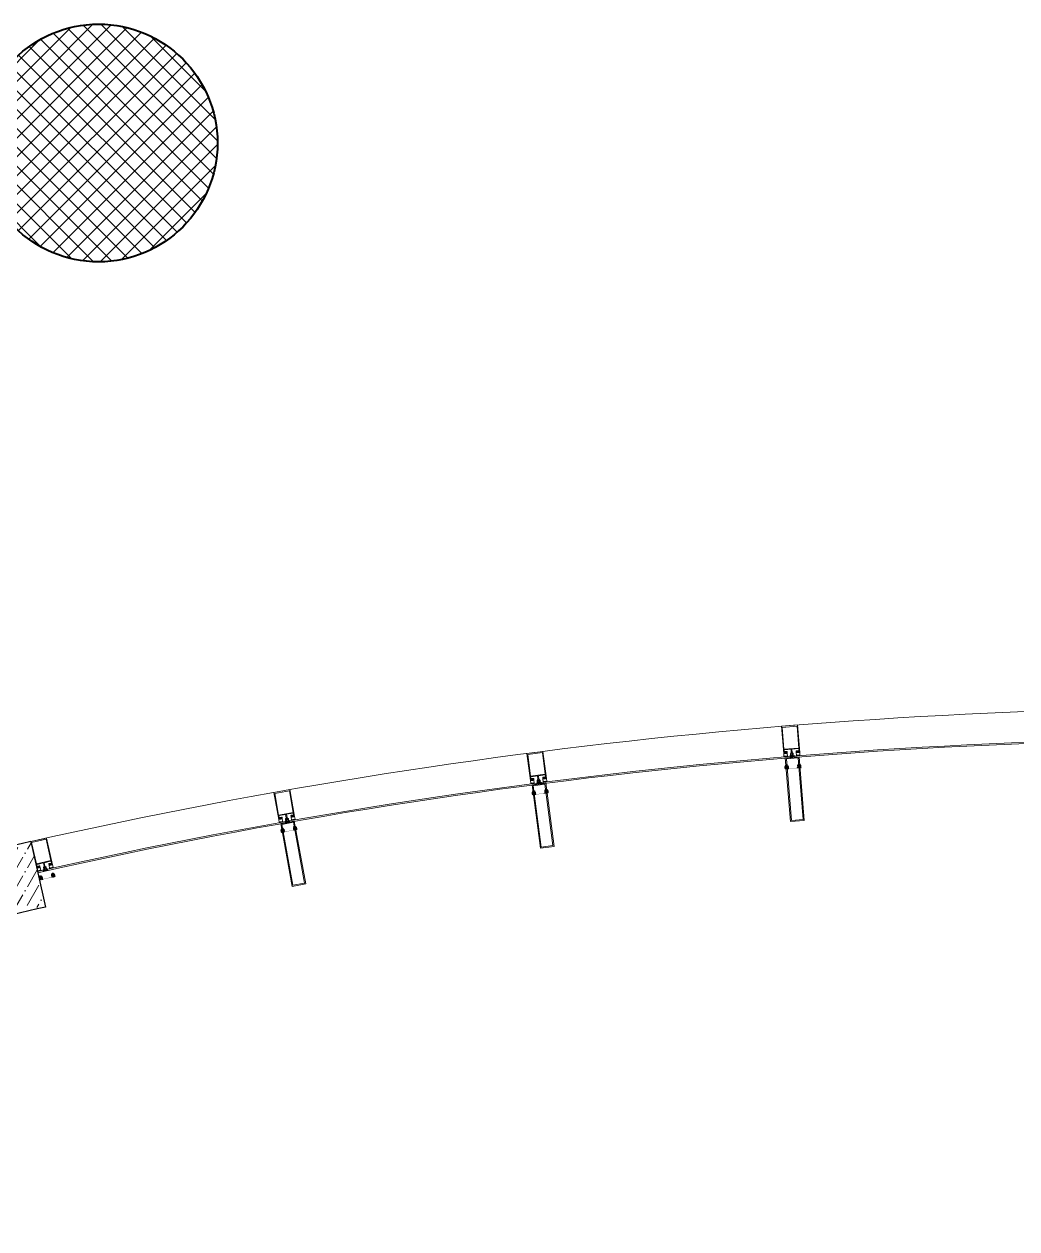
# Model space of a CAD drawing. Header units: millimetres. Extents: x 8275 to 147087, y -297470 to -191881.
# Drawn here: x 73375 to 78029, y -216654 to -211003 of the extents above; entities that cross this region are included whole.
import ezdxf

# ---------------------------------------------------------------- set-up
doc = ezdxf.new("R2010")
doc.units = ezdxf.units.MM
doc.header["$LTSCALE"] = 250
doc.header["$MEASUREMENT"] = 0
for name, color, linetype, lineweight in [('col', 6, 'Continuous', 40), ('hatch', 9, 'Continuous', 0), ('text', 7, 'Continuous', 9), ('wall', 1, 'Continuous', 30), ('win', 4, 'Continuous', 20)]:
    doc.layers.add(name, color=color, linetype=linetype, lineweight=lineweight)

# ---------------------------------------------------------------- blocks, each defined once
blk = doc.blocks.new('A$C157F7572')
at = {"layer": 'hatch'}
h = blk.add_hatch(dxfattribs=at)
h.set_pattern_fill('ANSI37', color=256, scale=500)
h.set_pattern_definition([(45, (0, 175), (-44.194174, 44.194174), []), (135, (0, 175), (-44.194174, -44.194174), [])])
edge = h.paths.add_edge_path()
edge.add_ellipse((-64822.3, 13579.5), major_axis=(-551.4, 82.2), ratio=1, start_angle=0, end_angle=360)
at = {"layer": 'col'}
blk.add_circle((-64822.3, 13579.5, 23999.2), 557.5, dxfattribs=at)

msp = doc.modelspace()

# ---------------------------------------------------------------- hatches: boundary and pattern name
at = {"layer": 'hatch'}
h = msp.add_hatch(dxfattribs=at)
h.set_pattern_fill('ANSI36', color=256, scale=350, angle=15, style=0)
h.set_pattern_definition([(60, (-2190690.936, -138326.664), (0.3926386, 88.18007), [109.375, -21.875, 0, -21.875])])
edge = h.paths.add_edge_path()
edge.add_line((73311.7, -214986.5), (73326, -215049.9))
edge.add_line((73284.1, -214864.3), (73284.1, -214864.6))
edge.add_line((73406, -214836.8), (73475.3, -215144.1))
edge.add_arc((80749.1, -241621.5), 27612.2, 108.09896, 114.42229)
edge.add_arc((80749.1, -241621.5), 27487.2, 108.09896, 114.68167)
edge.add_arc((80749.1, -241621.5), 27612.2, 106.67552, 108.09896)
edge.add_arc((80749.1, -241621.5), 27487.2, 106.67552, 108.09896)
edge.add_arc((80749.1, -241621.5), 27677.2, 114.68124, 114.68167)
edge.add_arc((80749.1, -241621.5), 27677.2, 106.67552, 114.4229)
edge.add_arc((80749.1, -241621.5), 27802.2, 106.67552, 114.68167)
edge.add_arc((79039.8, -239804.8), 25405.7, 102.99721, 104.17632)
edge.add_arc((79039.8, -239804.8), 25280.7, 102.71531, 104.17632)
edge.add_arc((79039.8, -239804.8), 25470.7, 102.99649, 104.17632)
edge.add_arc((79039.8, -239804.8), 25595.7, 102.71531, 104.17632)
edge.add_line((69305.5, -216420.9), (69332.6, -216480))
edge.add_line((69139.6, -216359.3), (69271.1, -216645.5))
at = {"layer": 'win', "extrusion": (0.000218852, -0.00268, 0.999996)}
h = msp.add_hatch(dxfattribs=at)
h.set_pattern_fill('AR-HBONE', color=256, scale=0.411184, angle=184.6687, style=0)
h.set_pattern_definition([(229.6686584, (229887.1429, -149135.0533), (0.18932161, -2.318291589), [4.934210527, -1.64473684]), (319.6686583, (229886.0784, -149136.3071), (0.18932161, -2.318291589), [4.934210527, -1.64473684])])
h.paths.add_polyline_path([(76946.4, -214482.7), (76946.5, -214484.8), (76952, -214484.3), (76951.8, -214482.3)], flags=16)
h.paths.add_polyline_path([(77010.5, -214477.5), (77010.6, -214479.6), (77005.2, -214480), (77005, -214478)], flags=16)
edge = h.paths.add_edge_path()
edge.add_arc((76957.8, -214496.1), 0.685, -175.3313, 4.6687, ccw=False)
edge.add_arc((76956.4, -214496.2), 0.685, -175.3313, 4.6687, ccw=False)
edge.add_arc((76955, -214496.3), 0.685, -175.3313, 4.6687, ccw=False)
edge.add_arc((76953.7, -214496.5), 0.685, -175.3313, 4.6687, ccw=False)
edge.add_arc((76952.3, -214496.6), 0.685, -175.3313, 4.6687, ccw=False)
edge.add_arc((76950.9, -214496.7), 0.685, -175.3313, 4.6687, ccw=False)
edge.add_arc((76949.6, -214496.8), 0.685, -175.3313, 4.6687, ccw=False)
edge.add_arc((76948.2, -214496.9), 0.685, -175.3313, 4.6687, ccw=False)
edge.add_arc((76946.8, -214497), 0.685, -175.3313, 4.6687, ccw=False)
edge.add_arc((76945.5, -214497.1), 0.685, -175.3313, 4.6687, ccw=False)
edge.add_arc((76944.1, -214497.2), 0.685, -175.3313, 4.6687, ccw=False)
edge.add_arc((76942.7, -214497.3), 0.685, -175.3313, 4.6687, ccw=False)
edge.add_line((76942.1, -214497.4), (76941.1, -214485.2))
edge.add_line((76941.1, -214485.2), (76944.9, -214484.9))
edge.add_line((76944.9, -214484.9), (76944.7, -214482.9))
edge.add_line((76944.7, -214482.9), (76943, -214483))
edge.add_line((76943, -214483), (76944.3, -214479.5))
edge.add_line((76944.3, -214479.5), (76953.2, -214478.7))
edge.add_line((76953.2, -214478.7), (76955.2, -214482))
edge.add_line((76955.2, -214482), (76953.5, -214482.2))
edge.add_line((76953.5, -214482.2), (76953.6, -214484.2))
edge.add_line((76953.6, -214484.2), (76957.5, -214483.9))
edge.add_line((76957.5, -214483.9), (76958.5, -214496.1))
edge.add_arc((77001.4, -214492.5), 0.685, 184.6687, 364.6687)
edge.add_arc((77002.7, -214492.4), 0.685, 184.6687, 364.6687)
edge.add_arc((77004.1, -214492.2), 0.685, 184.6687, 364.6687)
edge.add_arc((77005.5, -214492.1), 0.685, 184.6687, 364.6687)
edge.add_arc((77006.8, -214492), 0.685, 184.6687, 364.6687)
edge.add_arc((77008.2, -214491.9), 0.685, 184.6687, 364.6687)
edge.add_arc((77009.6, -214491.8), 0.685, 184.6687, 364.6687)
edge.add_arc((77010.9, -214491.7), 0.685, 184.6687, 364.6687)
edge.add_arc((77012.3, -214491.6), 0.685, 184.6687, 364.6687)
edge.add_arc((77013.7, -214491.5), 0.685, 184.6687, 364.6687)
edge.add_arc((77015, -214491.4), 0.685, 184.6687, 364.6687)
edge.add_arc((77016.4, -214491.2), 0.685, 184.6687, 364.6687)
edge.add_line((77017.1, -214491.2), (77016.1, -214479.1))
edge.add_line((77016.1, -214479.1), (77012.3, -214479.4))
edge.add_line((77012.3, -214479.4), (77012.1, -214477.4))
edge.add_line((77012.1, -214477.4), (77013.9, -214477.2))
edge.add_line((77013.9, -214477.2), (77012, -214473.9))
edge.add_line((77012, -214473.9), (77003.1, -214474.7))
edge.add_line((77003.1, -214474.7), (77001.6, -214478.2))
edge.add_line((77001.6, -214478.2), (77003.4, -214478.1))
edge.add_line((77003.4, -214478.1), (77003.5, -214480.1))
edge.add_line((77003.5, -214480.1), (76999.7, -214480.4))
edge.add_line((76999.7, -214480.4), (77000.7, -214492.5))
at = {"layer": 'win', "extrusion": (0.000346713, -0.002666, 0.999996)}
h = msp.add_hatch(dxfattribs=at)
h.set_pattern_fill('AR-HBONE', color=256, scale=0.411184, angle=187.4087, style=0)
h.set_pattern_definition([(232.4087108, (225403.089, -142019.7398), (0.299930413, -2.306590625), [4.934210527, -1.64473684]), (322.4087107, (225402.0856, -142021.043), (0.299930413, -2.306590625), [4.934210527, -1.64473684])])
h.paths.add_polyline_path([(75761.1, -214604), (75761.4, -214606), (75766.8, -214605.3), (75766.5, -214603.3)], flags=16)
h.paths.add_polyline_path([(75824.9, -214595.7), (75825.1, -214597.7), (75819.7, -214598.5), (75819.4, -214596.4)], flags=16)
edge = h.paths.add_edge_path()
edge.add_arc((75773.1, -214616.8), 0.685, -172.5913, 7.4087, ccw=False)
edge.add_arc((75771.8, -214617), 0.685, -172.5913, 7.4087, ccw=False)
edge.add_arc((75770.4, -214617.2), 0.685, -172.5913, 7.4087, ccw=False)
edge.add_arc((75769.1, -214617.4), 0.685, -172.5913, 7.4087, ccw=False)
edge.add_arc((75767.7, -214617.5), 0.685, -172.5913, 7.4087, ccw=False)
edge.add_arc((75766.3, -214617.7), 0.685, -172.5913, 7.4087, ccw=False)
edge.add_arc((75765, -214617.9), 0.685, -172.5913, 7.4087, ccw=False)
edge.add_arc((75763.6, -214618.1), 0.685, -172.5913, 7.4087, ccw=False)
edge.add_arc((75762.3, -214618.2), 0.685, -172.5913, 7.4087, ccw=False)
edge.add_arc((75760.9, -214618.4), 0.685, -172.5913, 7.4087, ccw=False)
edge.add_arc((75759.5, -214618.6), 0.685, -172.5913, 7.4087, ccw=False)
edge.add_arc((75758.2, -214618.8), 0.685, -172.5913, 7.4087, ccw=False)
edge.add_line((75757.5, -214618.9), (75755.9, -214606.7))
edge.add_line((75755.9, -214606.7), (75759.7, -214606.3))
edge.add_line((75759.7, -214606.3), (75759.5, -214604.2))
edge.add_line((75759.5, -214604.2), (75757.7, -214604.4))
edge.add_line((75757.7, -214604.4), (75758.9, -214600.8))
edge.add_line((75758.9, -214600.8), (75767.7, -214599.7))
edge.add_line((75767.7, -214599.7), (75769.9, -214602.9))
edge.add_line((75769.9, -214602.9), (75768.2, -214603.1))
edge.add_line((75768.2, -214603.1), (75768.4, -214605.1))
edge.add_line((75768.4, -214605.1), (75772.2, -214604.6))
edge.add_line((75772.2, -214604.6), (75773.8, -214616.7))
edge.add_arc((75816.5, -214611.1), 0.685, 187.4087, 367.4087)
edge.add_arc((75817.9, -214610.9), 0.685, 187.4087, 367.4087)
edge.add_arc((75819.2, -214610.7), 0.685, 187.4087, 367.4087)
edge.add_arc((75820.6, -214610.6), 0.685, 187.4087, 367.4087)
edge.add_arc((75821.9, -214610.4), 0.685, 187.4087, 367.4087)
edge.add_arc((75823.3, -214610.2), 0.685, 187.4087, 367.4087)
edge.add_arc((75824.7, -214610), 0.685, 187.4087, 367.4087)
edge.add_arc((75826, -214609.9), 0.685, 187.4087, 367.4087)
edge.add_arc((75827.4, -214609.7), 0.685, 187.4087, 367.4087)
edge.add_arc((75828.7, -214609.5), 0.685, 187.4087, 367.4087)
edge.add_arc((75830.1, -214609.3), 0.685, 187.4087, 367.4087)
edge.add_arc((75831.5, -214609.2), 0.685, 187.4087, 367.4087)
edge.add_line((75832.1, -214609.1), (75830.6, -214597))
edge.add_line((75830.6, -214597), (75826.8, -214597.5))
edge.add_line((75826.8, -214597.5), (75826.5, -214595.5))
edge.add_line((75826.5, -214595.5), (75828.3, -214595.3))
edge.add_line((75828.3, -214595.3), (75826.2, -214592.1))
edge.add_line((75826.2, -214592.1), (75817.3, -214593.2))
edge.add_line((75817.3, -214593.2), (75816, -214596.9))
edge.add_line((75816, -214596.9), (75817.8, -214596.6))
edge.add_line((75817.8, -214596.6), (75818.1, -214598.7))
edge.add_line((75818.1, -214598.7), (75814.3, -214599.2))
edge.add_line((75814.3, -214599.2), (75815.8, -214611.2))
at = {"layer": 'win', "extrusion": (0.000480199, -0.002646, 0.999996)}
h = msp.add_hatch(dxfattribs=at)
h.set_pattern_fill('AR-HBONE', color=256, scale=0.411184, angle=190.2877, style=0)
h.set_pattern_definition([(235.2877236, (220390.3624, -134771.5404), (0.41540523, -2.288614659), [4.934210527, -1.64473684]), (325.2877236, (220389.4258, -134772.8924), (0.41540523, -2.288614659), [4.934210527, -1.64473684])])
h.paths.add_polyline_path([(74582.9, -214780.3), (74583.3, -214782.3), (74588.7, -214781.3), (74588.3, -214779.3)], flags=16)
h.paths.add_polyline_path([(74646.2, -214768.8), (74646.6, -214770.8), (74641.2, -214771.8), (74640.8, -214769.8)], flags=16)
edge = h.paths.add_edge_path()
edge.add_arc((74595.6, -214792.5), 0.685, -169.7123, 10.2877, ccw=False)
edge.add_arc((74594.3, -214792.7), 0.685, -169.7123, 10.2877, ccw=False)
edge.add_arc((74592.9, -214793), 0.685, -169.7123, 10.2877, ccw=False)
edge.add_arc((74591.6, -214793.2), 0.685, -169.7123, 10.2877, ccw=False)
edge.add_arc((74590.2, -214793.5), 0.685, -169.7123, 10.2877, ccw=False)
edge.add_arc((74588.9, -214793.7), 0.685, -169.7123, 10.2877, ccw=False)
edge.add_arc((74587.5, -214793.9), 0.685, -169.7123, 10.2877, ccw=False)
edge.add_arc((74586.2, -214794.2), 0.685, -169.7123, 10.2877, ccw=False)
edge.add_arc((74584.8, -214794.4), 0.685, -169.7123, 10.2877, ccw=False)
edge.add_arc((74583.5, -214794.7), 0.685, -169.7123, 10.2877, ccw=False)
edge.add_arc((74582.1, -214794.9), 0.685, -169.7123, 10.2877, ccw=False)
edge.add_arc((74580.8, -214795.2), 0.685, -169.7123, 10.2877, ccw=False)
edge.add_line((74580.1, -214795.3), (74577.9, -214783.3))
edge.add_line((74577.9, -214783.3), (74581.7, -214782.6))
edge.add_line((74581.7, -214782.6), (74581.3, -214780.6))
edge.add_line((74581.3, -214780.6), (74579.6, -214780.9))
edge.add_line((74579.6, -214780.9), (74580.6, -214777.2))
edge.add_line((74580.6, -214777.2), (74589.4, -214775.6))
edge.add_line((74589.4, -214775.6), (74591.7, -214778.7))
edge.add_line((74591.7, -214778.7), (74590, -214779))
edge.add_line((74590, -214779), (74590.3, -214781))
edge.add_line((74590.3, -214781), (74594.1, -214780.3))
edge.add_line((74594.1, -214780.3), (74596.3, -214792.4))
edge.add_arc((74638.6, -214784.6), 0.685, 190.2877, 370.2877)
edge.add_arc((74640, -214784.3), 0.685, 190.2877, 370.2877)
edge.add_arc((74641.3, -214784.1), 0.685, 190.2877, 370.2877)
edge.add_arc((74642.7, -214783.8), 0.685, 190.2877, 370.2877)
edge.add_arc((74644, -214783.6), 0.685, 190.2877, 370.2877)
edge.add_arc((74645.4, -214783.4), 0.685, 190.2877, 370.2877)
edge.add_arc((74646.7, -214783.1), 0.685, 190.2877, 370.2877)
edge.add_arc((74648.1, -214782.9), 0.685, 190.2877, 370.2877)
edge.add_arc((74649.4, -214782.6), 0.685, 190.2877, 370.2877)
edge.add_arc((74650.8, -214782.4), 0.685, 190.2877, 370.2877)
edge.add_arc((74652.1, -214782.1), 0.685, 190.2877, 370.2877)
edge.add_arc((74653.5, -214781.9), 0.685, 190.2877, 370.2877)
edge.add_line((74654.1, -214781.8), (74652, -214769.8))
edge.add_line((74652, -214769.8), (74648.2, -214770.5))
edge.add_line((74648.2, -214770.5), (74647.8, -214768.5))
edge.add_line((74647.8, -214768.5), (74649.6, -214768.2))
edge.add_line((74649.6, -214768.2), (74647.4, -214765.1))
edge.add_line((74647.4, -214765.1), (74638.6, -214766.7))
edge.add_line((74638.6, -214766.7), (74637.5, -214770.4))
edge.add_line((74637.5, -214770.4), (74639.2, -214770.1))
edge.add_line((74639.2, -214770.1), (74639.6, -214772.1))
edge.add_line((74639.6, -214772.1), (74635.8, -214772.8))
edge.add_line((74635.8, -214772.8), (74638, -214784.7))
at = {"layer": 'win', "extrusion": (0.000585218, -0.002624, 0.999996)}
h = msp.add_hatch(dxfattribs=at)
h.set_pattern_fill('AR-HBONE', color=256, scale=0.411184, angle=192.571, style=0)
h.set_pattern_definition([(237.5709774, (215953.0517, -129248.8466), (0.50625327, -2.270248046), [4.934210527, -1.64473684]), (327.5709774, (215952.1697, -129250.2349), (0.50625327, -2.270248046), [4.934210527, -1.64473684])])
h.paths.add_polyline_path([(73448.9, -215003), (73449.4, -215005), (73454.7, -215003.8), (73454.3, -215001.8)], flags=16)
h.paths.add_polyline_path([(73511.7, -214989), (73512.1, -214991), (73506.8, -214992.2), (73506.3, -214990.2)], flags=16)
edge = h.paths.add_edge_path()
edge.add_arc((73462.1, -215014.7), 0.685, -167.429, 12.571, ccw=False)
edge.add_arc((73460.7, -215015), 0.685, -167.429, 12.571, ccw=False)
edge.add_arc((73459.4, -215015.3), 0.685, -167.429, 12.571, ccw=False)
edge.add_arc((73458, -215015.6), 0.685, -167.429, 12.571, ccw=False)
edge.add_arc((73456.7, -215015.9), 0.685, -167.429, 12.571, ccw=False)
edge.add_arc((73455.4, -215016.2), 0.685, -167.429, 12.571, ccw=False)
edge.add_arc((73454, -215016.5), 0.685, -167.429, 12.571, ccw=False)
edge.add_arc((73452.7, -215016.8), 0.685, -167.429, 12.571, ccw=False)
edge.add_arc((73451.4, -215017.1), 0.685, -167.429, 12.571, ccw=False)
edge.add_arc((73450, -215017.4), 0.685, -167.429, 12.571, ccw=False)
edge.add_arc((73448.7, -215017.7), 0.685, -167.429, 12.571, ccw=False)
edge.add_arc((73447.3, -215018), 0.685, -167.429, 12.571, ccw=False)
edge.add_line((73446.7, -215018.1), (73444, -215006.2))
edge.add_line((73444, -215006.2), (73447.8, -215005.4))
edge.add_line((73447.8, -215005.4), (73447.3, -215003.3))
edge.add_line((73447.3, -215003.3), (73445.6, -215003.7))
edge.add_line((73445.6, -215003.7), (73446.4, -215000))
edge.add_line((73446.4, -215000), (73455.2, -214998.1))
edge.add_line((73455.2, -214998.1), (73457.6, -215001.1))
edge.add_line((73457.6, -215001.1), (73455.9, -215001.4))
edge.add_line((73455.9, -215001.4), (73456.3, -215003.4))
edge.add_line((73456.3, -215003.4), (73460.1, -215002.6))
edge.add_line((73460.1, -215002.6), (73462.7, -215014.5))
edge.add_arc((73504.7, -215005.1), 0.685, 192.571, 372.571)
edge.add_arc((73506.1, -215004.8), 0.685, 192.571, 372.571)
edge.add_arc((73507.4, -215004.5), 0.685, 192.571, 372.571)
edge.add_arc((73508.8, -215004.2), 0.685, 192.571, 372.571)
edge.add_arc((73510.1, -215003.9), 0.685, 192.571, 372.571)
edge.add_arc((73511.4, -215003.6), 0.685, 192.571, 372.571)
edge.add_arc((73512.8, -215003.3), 0.685, 192.571, 372.571)
edge.add_arc((73514.1, -215003), 0.685, 192.571, 372.571)
edge.add_arc((73515.4, -215002.7), 0.685, 192.571, 372.571)
edge.add_arc((73516.8, -215002.4), 0.685, 192.571, 372.571)
edge.add_arc((73518.1, -215002.1), 0.685, 192.571, 372.571)
edge.add_arc((73519.5, -215001.8), 0.685, 192.571, 372.571)
edge.add_line((73520.1, -215001.6), (73517.5, -214989.8))
edge.add_line((73517.5, -214989.8), (73513.7, -214990.6))
edge.add_line((73513.7, -214990.6), (73513.3, -214988.6))
edge.add_line((73513.3, -214988.6), (73515, -214988.2))
edge.add_line((73515, -214988.2), (73512.7, -214985.3))
edge.add_line((73512.7, -214985.3), (73504, -214987.2))
edge.add_line((73504, -214987.2), (73503, -214990.9))
edge.add_line((73503, -214990.9), (73504.7, -214990.5))
edge.add_line((73504.7, -214990.5), (73505.2, -214992.6))
edge.add_line((73505.2, -214992.6), (73501.4, -214993.4))
edge.add_line((73501.4, -214993.4), (73504.1, -215005.2))

# ---------------------------------------------------------------- linework, layer by layer
at = {"layer": 'wall'}
msp.add_line((73406, -214836.8, -17008), (73475.3, -215144.1, -40874.3), dxfattribs=at)
for radius in [25595.7, 25280.7]:
    msp.add_arc((79039.8, -239804.8, -40874.3), radius, 102.71531, 104.17632, dxfattribs=at)
at = {"layer": 'win', "extrusion": (0.000218852, -0.00268, 0.999996)}
for p, q in [((76963.7, -214435.7, -22852.5), (76965.2, -214436.9, -22852.5)), ((76965.6, -214442.4, -22852.5), (76964.4, -214443.9, -22852.5)), ((76965.2, -214436.9, -22852.5), (76965.6, -214442.4, -22852.5)), ((76985.6, -214433.9, -22852.5), (76984.3, -214435.4, -22852.5)), ((76984.3, -214435.4, -22852.5), (76984.8, -214440.8, -22852.5)), ((76984.8, -214440.8, -22852.5), (76986.2, -214442.1, -22852.5))]:
    msp.add_line(p, q, dxfattribs=at)
at = {"layer": 'win', "extrusion": (0.000346713, -0.002666, 0.999996)}
for p, q in [((75776.8, -214560.9, -21084.1), (75778.3, -214562.1, -21084.1)), ((75779, -214567.5, -21084.1), (75777.8, -214569, -21084.1)), ((75778.3, -214562.1, -21084.1), (75779, -214567.5, -21084.1)), ((75798.5, -214558.1, -21084.1), (75797.3, -214559.6, -21084.1)), ((75797.3, -214559.6, -21084.1), (75798, -214565, -21084.1)), ((75798, -214565, -21084.1), (75799.6, -214566.2, -21084.1))]:
    msp.add_line(p, q, dxfattribs=at)
at = {"layer": 'win', "extrusion": (0.000480199, -0.002646, 0.999996)}
for p, q in [((74597.3, -214741.6, -19142.2), (74598.9, -214742.7, -19142.2)), ((74599.9, -214748.1, -19142.2), (74598.8, -214749.7, -19142.2)), ((74598.9, -214742.7, -19142.2), (74599.9, -214748.1, -19142.2)), ((74618.9, -214737.7, -19142.2), (74617.8, -214739.2, -19142.2)), ((74617.8, -214739.2, -19142.2), (74618.8, -214744.6, -19142.2)), ((74618.8, -214744.6, -19142.2), (74620.4, -214745.7, -19142.2))]:
    msp.add_line(p, q, dxfattribs=at)
at = {"layer": 'win', "extrusion": (0.000585218, -0.002624, 0.999996)}
for p, q in [((73463, -214969.4, -17009.7), (73464.6, -214970.4, -17009.7)), ((73464.6, -214970.4, -17009.7), (73465.8, -214975.7, -17009.8)), ((73465.8, -214975.7, -17009.8), (73464.7, -214977.4, -17009.8)), ((73484.4, -214964.6, -17009.7), (73483.3, -214966.2, -17009.7)), ((73483.3, -214966.2, -17009.7), (73484.5, -214971.6, -17009.8)), ((73484.5, -214971.6, -17009.8), (73486.1, -214972.6, -17009.8))]:
    msp.add_line(p, q, dxfattribs=at)
at = {"layer": 'win', "extrusion": (0.000218852, -0.00268, 0.999996), "elevation": -22259.6}
msp.add_lwpolyline([(76982.1, -214491.2), (76982.7, -214491.7), (76982.2, -214492.3), (76982.4, -214495.1), (76983, -214495.6), (76982.5, -214496.2), (76982.7, -214498.9), (76983.3, -214499.4, 0.960671), (76986.8, -214499), (76985.8, -214486.4, 0.198912), (76984.9, -214484.7), (76981.3, -214481.7, -0.198912), (76980.5, -214480), (76979.2, -214464.2), (77009.5, -214461.8, -0.414214), (77012.2, -214464), (77012.5, -214468, -0.414214), (77010.2, -214470.6), (77001.5, -214471.4, 0.414214), (76999.2, -214474), (76999.8, -214480.4), (77003.6, -214480.1), (77003.4, -214478.1), (77001.6, -214478.2), (77001.4, -214474.8), (77013.7, -214473.8), (77013.9, -214477.2), (77012.2, -214477.4), (77012.3, -214479.4), (77016.2, -214479.1), (77005.7, -214350.8), (76930.5, -214357), (76941, -214485.2), (76944.8, -214484.9), (76944.7, -214482.9), (76942.9, -214483), (76942.6, -214479.6), (76954.9, -214478.6), (76955.2, -214482), (76953.4, -214482.2), (76953.6, -214484.2), (76957.4, -214483.9), (76956.9, -214477.5, 0.414214), (76954.2, -214475.2), (76945.5, -214475.9, -0.414214), (76942.8, -214473.7), (76942.5, -214469.7, -0.414214), (76944.8, -214467.1), (76975.1, -214464.6), (76976.4, -214480.3, -0.198912), (76975.8, -214482.1), (76972.7, -214485.7, 0.198912), (76972.1, -214487.5), (76973.2, -214500.1, 0.960671), (76976.7, -214499.9), (76977.2, -214499.3), (76977, -214496.6), (76976.4, -214496.1), (76976.9, -214495.5), (76976.7, -214492.8), (76976.1, -214492.3), (76976.6, -214491.7), (76976.4, -214489), (76975.8, -214488.4), (76978.8, -214484.9), (76982.4, -214487.9), (76981.9, -214488.5)], format="xyb", close=True, dxfattribs=at)
for points in [[(76933.7, -214362.2), (76942.1, -214464.5), (77011.7, -214458.8), (77003.4, -214356.5)], [(76946.4, -214482.7), (76946.5, -214484.8), (76952, -214484.3), (76951.8, -214482.3)], [(77010.5, -214477.5), (77010.6, -214479.6), (77005.2, -214480), (77005, -214478)]]:
    msp.add_lwpolyline(points, close=True, dxfattribs=at)
at = {"layer": 'win', "extrusion": (0.000346713, -0.002666, 0.999996), "elevation": -20484.3}
msp.add_lwpolyline([(75797.2, -214610.8), (75797.8, -214611.3), (75797.3, -214611.9), (75797.7, -214614.6), (75798.3, -214615.1), (75797.8, -214615.7), (75798.2, -214618.4), (75798.8, -214618.9, 0.960671), (75802.3, -214618.3), (75800.7, -214605.8, 0.198912), (75799.7, -214604.1), (75796, -214601.2, -0.198912), (75795, -214599.6), (75793, -214584), (75823.2, -214580, -0.414214), (75825.9, -214582.2), (75826.4, -214586.1, -0.414214), (75824.3, -214588.9), (75815.6, -214590, 0.414214), (75813.5, -214592.8), (75814.3, -214599.2), (75818.1, -214598.7), (75817.9, -214596.6), (75816.1, -214596.9), (75815.6, -214593.5), (75827.9, -214591.9), (75828.3, -214595.3), (75826.6, -214595.5), (75826.8, -214597.5), (75830.6, -214597), (75814, -214469.4), (75739.3, -214479.1), (75755.9, -214606.8), (75759.7, -214606.3), (75759.4, -214604.2), (75757.6, -214604.5), (75757.2, -214601.1), (75769.4, -214599.5), (75769.9, -214602.9), (75768.1, -214603.1), (75768.4, -214605.1), (75772.2, -214604.6), (75771.4, -214598.2, 0.414214), (75768.6, -214596.1), (75759.9, -214597.2, -0.414214), (75757.1, -214595.1), (75756.6, -214591.2, -0.414214), (75758.7, -214588.4), (75788.9, -214584.5), (75790.9, -214600.1, -0.198912), (75790.5, -214602), (75787.6, -214605.7, 0.198912), (75787.1, -214607.5), (75788.7, -214620, 0.960671), (75792.2, -214619.7), (75792.7, -214619.1), (75792.4, -214616.4), (75791.8, -214615.9), (75792.2, -214615.3), (75791.9, -214612.6), (75791.3, -214612.1), (75791.7, -214611.5), (75791.4, -214608.8), (75790.8, -214608.3), (75793.6, -214604.6), (75797.3, -214607.5), (75796.8, -214608.1)], format="xyb", close=True, dxfattribs=at)
for points in [[(75742.7, -214484.2), (75755.9, -214586), (75825.3, -214577), (75812, -214475.2)], [(75761.1, -214604), (75761.4, -214606), (75766.8, -214605.3), (75766.5, -214603.3)], [(75824.9, -214595.7), (75825.1, -214597.7), (75819.7, -214598.5), (75819.4, -214596.4)]]:
    msp.add_lwpolyline(points, close=True, dxfattribs=at)
at = {"layer": 'win', "extrusion": (0.000218852, -0.00268, 0.999996), "elevation": -22260.9}
for points in [[(76958.5, -214496.1, -1), (76957.1, -214496.2, -1), (76955.7, -214496.3, -1), (76954.4, -214496.4, -1), (76953, -214496.5, -1), (76951.6, -214496.6, -1), (76950.3, -214496.7, -1), (76948.9, -214496.8, -1), (76947.5, -214497, -1), (76946.2, -214497.1, -1), (76944.8, -214497.2, -1), (76943.4, -214497.3, -1), (76942.1, -214497.4), (76941.1, -214485.2), (76944.8, -214484.9), (76944.7, -214482.9), (76943, -214483), (76944.3, -214479.5), (76953.2, -214478.7), (76955.2, -214482), (76953.4, -214482.2), (76953.6, -214484.2), (76957.5, -214483.9), (76958.5, -214496.1)], [(77000.7, -214492.5, 1), (77002.1, -214492.4, 1), (77003.4, -214492.3, 1), (77004.8, -214492.2, 1), (77006.2, -214492.1, 1), (77007.5, -214492, 1), (77008.9, -214491.9, 1), (77010.3, -214491.7, 1), (77011.6, -214491.6, 1), (77013, -214491.5, 1), (77014.4, -214491.4, 1), (77015.7, -214491.3, 1), (77017.1, -214491.2), (77016.1, -214479.1), (77012.3, -214479.4), (77012.1, -214477.4), (77013.9, -214477.2), (77012, -214473.9), (77003.1, -214474.7), (77001.6, -214478.2), (77003.4, -214478.1), (77003.5, -214480.1), (76999.7, -214480.4), (77000.7, -214492.5)]]:
    msp.add_lwpolyline(points, format="xyb", dxfattribs=at)
at = {"layer": 'win'}
for points, elevation in [([(77032, -214738.2), (77007.6, -214439.2), (76942.8, -214444.5), (76967.3, -214743.5)], -22852.5), ([(77026.6, -214733.7), (77003, -214444.6), (76948.2, -214449.1), (76971.8, -214738.1)], -22852.5), ([(75859.5, -214859.9), (75820.8, -214562.4), (75756.3, -214570.7), (75795, -214868.2)], -21084.1), ([(75853.9, -214855.5), (75816.5, -214568), (75761.9, -214575.1), (75799.3, -214862.6)], -21084.1), ([(74694.9, -215036), (74641.4, -214740.8), (74577.4, -214752.4), (74631, -215047.6)], -19142.2), ([(74689.1, -215032), (74637.3, -214746.6), (74583.2, -214756.5), (74635, -215041.8)], -19142.2)]:
    msp.add_lwpolyline(points, close=True, dxfattribs=dict(at, elevation=elevation))
at = {"layer": 'win', "extrusion": (0.000346713, -0.002666, 0.999996), "elevation": -20485.6}
for points in [[(75773.8, -214616.7, -1), (75772.5, -214616.9, -1), (75771.1, -214617.1, -1), (75769.7, -214617.3, -1), (75768.4, -214617.4, -1), (75767, -214617.6, -1), (75765.7, -214617.8, -1), (75764.3, -214618, -1), (75762.9, -214618.1, -1), (75761.6, -214618.3, -1), (75760.2, -214618.5, -1), (75758.9, -214618.7, -1), (75757.5, -214618.9), (75755.9, -214606.7), (75759.7, -214606.3), (75759.4, -214604.2), (75757.7, -214604.4), (75758.9, -214600.8), (75767.7, -214599.7), (75769.9, -214602.9), (75768.1, -214603.1), (75768.4, -214605.1), (75772.2, -214604.6), (75773.8, -214616.7)], [(75815.8, -214611.2, 1), (75817.2, -214611, 1), (75818.5, -214610.8, 1), (75819.9, -214610.7, 1), (75821.3, -214610.5, 1), (75822.6, -214610.3, 1), (75824, -214610.1, 1), (75825.3, -214609.9, 1), (75826.7, -214609.8, 1), (75828.1, -214609.6, 1), (75829.4, -214609.4, 1), (75830.8, -214609.2, 1), (75832.1, -214609.1), (75830.6, -214597), (75826.8, -214597.5), (75826.5, -214595.5), (75828.3, -214595.3), (75826.2, -214592.1), (75817.3, -214593.2), (75816, -214596.9), (75817.8, -214596.6), (75818.1, -214598.7), (75814.3, -214599.2), (75815.8, -214611.2)]]:
    msp.add_lwpolyline(points, format="xyb", dxfattribs=at)
at = {"layer": 'win', "extrusion": (0.000480199, -0.002646, 0.999996), "elevation": -18536.8}
msp.add_lwpolyline([(74619.3, -214785.2), (74619.9, -214785.7), (74619.5, -214786.3), (74620, -214789), (74620.6, -214789.5), (74620.2, -214790.1), (74620.7, -214792.8), (74621.3, -214793.2, 0.960671), (74624.8, -214792.5), (74622.6, -214780.1, 0.198912), (74621.5, -214778.5), (74617.6, -214775.8, -0.198912), (74616.6, -214774.2), (74613.8, -214758.7), (74643.7, -214753.2, -0.414214), (74646.6, -214755.2), (74647.3, -214759.1, -0.414214), (74645.3, -214762), (74636.7, -214763.6, 0.414214), (74634.7, -214766.4), (74635.9, -214772.8), (74639.6, -214772.1), (74639.3, -214770.1), (74637.5, -214770.4), (74636.9, -214767), (74649, -214764.8), (74649.6, -214768.2), (74647.9, -214768.5), (74648.3, -214770.5), (74652, -214769.8), (74629, -214643.2), (74554.9, -214656.6), (74577.9, -214783.3), (74581.6, -214782.6), (74581.3, -214780.6), (74579.5, -214780.9), (74578.9, -214777.5), (74591, -214775.3), (74591.7, -214778.7), (74589.9, -214779), (74590.3, -214781), (74594, -214780.3), (74592.9, -214774, 0.414214), (74590, -214772), (74581.4, -214773.6, -0.414214), (74578.5, -214771.6), (74577.8, -214767.7, -0.414214), (74579.8, -214764.8), (74609.7, -214759.4), (74612.6, -214774.9, -0.198912), (74612.2, -214776.8), (74609.5, -214780.7, 0.198912), (74609.1, -214782.5), (74611.3, -214794.9, 0.960671), (74614.8, -214794.4), (74615.3, -214793.8), (74614.8, -214791.1), (74614.2, -214790.6), (74614.6, -214790), (74614.1, -214787.3), (74613.5, -214786.9), (74613.9, -214786.2), (74613.4, -214783.5), (74612.8, -214783.1), (74615.4, -214779.3), (74619.3, -214781.9), (74618.8, -214782.5)], format="xyb", close=True, dxfattribs=at)
for points in [[(74558.6, -214661.5), (74576.9, -214762.6), (74645.7, -214750.1), (74627.3, -214649.1)], [(74646.2, -214768.8), (74646.6, -214770.8), (74641.2, -214771.8), (74640.8, -214769.8)], [(74582.9, -214780.3), (74583.3, -214782.3), (74588.7, -214781.3), (74588.3, -214779.3)]]:
    msp.add_lwpolyline(points, close=True, dxfattribs=at)
at = {"layer": 'win', "extrusion": (0.000480199, -0.002646, 0.999996), "elevation": -18538.2}
for points in [[(74638, -214784.7, 1), (74639.3, -214784.5, 1), (74640.7, -214784.2, 1), (74642, -214784, 1), (74643.4, -214783.7, 1), (74644.7, -214783.5, 1), (74646.1, -214783.2, 1), (74647.4, -214783, 1), (74648.8, -214782.7, 1), (74650.1, -214782.5, 1), (74651.5, -214782.2, 1), (74652.8, -214782, 1), (74654.1, -214781.8), (74652, -214769.8), (74648.2, -214770.5), (74647.8, -214768.5), (74649.6, -214768.2), (74647.4, -214765.1), (74638.6, -214766.7), (74637.5, -214770.4), (74639.2, -214770.1), (74639.6, -214772.1), (74635.8, -214772.8), (74638, -214784.7)], [(74596.3, -214792.4, -1), (74594.9, -214792.6, -1), (74593.6, -214792.8, -1), (74592.2, -214793.1, -1), (74590.9, -214793.3, -1), (74589.5, -214793.6, -1), (74588.2, -214793.8, -1), (74586.8, -214794.1, -1), (74585.5, -214794.3, -1), (74584.1, -214794.6, -1), (74582.8, -214794.8, -1), (74581.4, -214795, -1), (74580.1, -214795.3), (74577.9, -214783.3), (74581.6, -214782.6), (74581.3, -214780.6), (74579.6, -214780.9), (74580.6, -214777.2), (74589.4, -214775.6), (74591.7, -214778.7), (74589.9, -214779), (74590.3, -214781), (74594.1, -214780.3), (74596.3, -214792.4)]]:
    msp.add_lwpolyline(points, format="xyb", dxfattribs=at)
at = {"layer": 'win', "extrusion": (0.000585218, -0.002624, 0.999996), "elevation": -16401.2}
msp.add_lwpolyline([(73485.5, -215006.5), (73486.1, -215006.9), (73485.7, -215007.6), (73486.3, -215010.2), (73486.9, -215010.7), (73486.5, -215011.3), (73487.1, -215014), (73487.8, -215014.4, 0.960671), (73491.2, -215013.5), (73488.5, -215001.2, 0.198912), (73487.4, -214999.6), (73483.4, -214997.1, -0.198912), (73482.3, -214995.6), (73478.9, -214980.2), (73508.6, -214973.5, -0.414214), (73511.5, -214975.4), (73512.4, -214979.3, -0.414214), (73510.5, -214982.2), (73502, -214984.1, 0.414214), (73500.1, -214987.1), (73501.5, -214993.4), (73505.2, -214992.5), (73504.8, -214990.5), (73503, -214990.9), (73502.3, -214987.6), (73514.3, -214984.9), (73515.1, -214988.2), (73513.3, -214988.6), (73513.8, -214990.6), (73517.5, -214989.8), (73489.5, -214864.2), (73416, -214880.6), (73444, -215006.2), (73447.7, -215005.4), (73447.3, -215003.4), (73445.5, -215003.7), (73444.8, -215000.4), (73456.8, -214997.7), (73457.6, -215001.1), (73455.8, -215001.5), (73456.3, -215003.5), (73460, -215002.6), (73458.6, -214996.3, 0.414214), (73455.7, -214994.5), (73447.1, -214996.4, -0.414214), (73444.2, -214994.5), (73443.3, -214990.6, -0.414214), (73445.2, -214987.7), (73474.9, -214981.1), (73478.3, -214996.5, -0.198912), (73478, -214998.3), (73475.4, -215002.3, 0.198912), (73475.1, -215004.2), (73477.9, -215016.5, 0.960671), (73481.4, -215015.8), (73481.8, -215015.2), (73481.2, -215012.5), (73480.5, -215012.1), (73480.9, -215011.4), (73480.3, -215008.8), (73479.7, -215008.3), (73480.1, -215007.7), (73479.5, -215005), (73478.9, -215004.6), (73481.3, -215000.7), (73485.3, -215003.2), (73484.9, -215003.8)], format="xyb", close=True, dxfattribs=at)
for points in [[(73419.8, -214885.3), (73442.2, -214985.5), (73510.4, -214970.3), (73488, -214870.1)], [(73511.7, -214989), (73512.1, -214991), (73506.8, -214992.2), (73506.3, -214990.2)], [(73448.9, -215003), (73449.4, -215005), (73454.7, -215003.8), (73454.3, -215001.8)]]:
    msp.add_lwpolyline(points, close=True, dxfattribs=at)
at = {"layer": 'win', "extrusion": (0.000585218, -0.002624, 0.999996), "elevation": -16402.5}
for points in [[(73504.1, -215005.2, 1), (73505.4, -215004.9, 1), (73506.7, -215004.6, 1), (73508.1, -215004.3, 1), (73509.4, -215004, 1), (73510.8, -215003.7, 1), (73512.1, -215003.4, 1), (73513.4, -215003.1, 1), (73514.8, -215002.8, 1), (73516.1, -215002.5, 1), (73517.5, -215002.2, 1), (73518.8, -215001.9, 1), (73520.1, -215001.6), (73517.5, -214989.8), (73513.7, -214990.6), (73513.3, -214988.6), (73515, -214988.2), (73512.7, -214985.3), (73504, -214987.2), (73503, -214990.9), (73504.7, -214990.5), (73505.2, -214992.6), (73501.4, -214993.4), (73504.1, -215005.2)], [(73462.7, -215014.5, -1), (73461.4, -215014.8, -1), (73460.1, -215015.1, -1), (73458.7, -215015.4, -1), (73457.4, -215015.7, -1), (73456, -215016, -1), (73454.7, -215016.3, -1), (73453.4, -215016.6, -1), (73452, -215016.9, -1), (73450.7, -215017.2, -1), (73449.4, -215017.5, -1), (73448, -215017.8, -1), (73446.7, -215018.1), (73444, -215006.2), (73447.7, -215005.4), (73447.3, -215003.4), (73445.6, -215003.7), (73446.4, -215000), (73455.2, -214998.1), (73457.6, -215001.1), (73455.8, -215001.5), (73456.3, -215003.5), (73460.1, -215002.6), (73462.7, -215014.5)]]:
    msp.add_lwpolyline(points, format="xyb", dxfattribs=at)
at = {"layer": 'win'}
for radius in [25595.7, 25451.7, 25445.7]:
    msp.add_arc((79039.8, -239804.8, -40874.3), radius, 87.61364, 102.71531, dxfattribs=at)
at = {"layer": 'win', "extrusion": (0.000218852, -0.00268, 0.999996)}
for centre, radius, start, end in [((76984.8, -214558.2, -22260.9), 56, 83.3829, 105.9545), ((76985, -214560.8, -22260.9), 59.5, 85.0411, 104.2962), ((76975.3, -214523.7, -22260.9), 23.7, 95.2513, 101.9005), ((76974.1, -214512.3, -22260.9), 11.8, 93.9383, 107.59), ((76975.5, -214519.5, -22260.9), 18.7, 96.1306, 105.43), ((76985.1, -214561.7, -22260.9), 61, 85.6176, 103.7197), ((76980.1, -214539, -22260.9), 38.2, 99.4748, 104.5006), ((77000.8, -214754.3, -22260.9), 254.6, 93.8582, 95.4791), ((76986.5, -214579.2, -22260.9), 79.4, 92.2345, 97.1028), ((76985, -214561.3, -22260.9), 62, 91.6804, 97.6569), ((76982.7, -214532.9, -22260.9), 34.1, 90.0558, 99.2815), ((76986.7, -214527.7, -22260.9), 27.3, 83.6978, 90.6984), ((76987.5, -214521.6, -22260.9), 21.7, 84.2954, 92.2266), ((76987.6, -214514.6, -22260.9), 15.6, 82.5315, 92.665), ((76987.8, -214508.8, -22260.9), 9.46, 78.7935, 95.9475)]:
    msp.add_arc(centre, radius, start, end, dxfattribs=at)
at = {"layer": 'win', "extrusion": (0.000346713, -0.002666, 0.999996)}
for centre, radius, start, end in [((75803.1, -214677.5, -20485.6), 56, 86.1229, 108.6945), ((75792, -214643.5, -20485.6), 23.7, 97.9914, 104.6406), ((75803.4, -214680.2, -20485.6), 59.5, 87.7812, 107.0363), ((75790.2, -214632.2, -20485.6), 11.8, 96.6783, 110.3301), ((75792, -214639.4, -20485.6), 18.7, 98.8707, 108.1701), ((75797.5, -214658.6, -20485.6), 38.2, 102.2149, 107.2406), ((75803.5, -214681, -20485.6), 61, 88.3577, 106.4598), ((75828.5, -214872.6, -20485.6), 254.6, 96.5982, 98.2192), ((75805.8, -214698.4, -20485.6), 79.4, 94.9745, 99.8429), ((75803.5, -214680.6, -20485.6), 62, 94.4205, 100.397), ((75799.8, -214652.4, -20485.6), 34.1, 92.7959, 102.0215), ((75803.5, -214646.9, -20485.6), 27.3, 86.4379, 93.4385), ((75804, -214640.8, -20485.6), 21.7, 87.0354, 94.9667), ((75803.8, -214633.8, -20485.6), 15.6, 85.2715, 95.4051), ((75803.7, -214628.1, -20485.6), 9.46, 81.5336, 98.6875)]:
    msp.add_arc(centre, radius, start, end, dxfattribs=at)
at = {"layer": 'win', "extrusion": (0.000480199, -0.002646, 0.999996)}
for centre, radius, start, end in [((74628.6, -214851.6, -18538.2), 56, 89.0019, 111.5735), ((74615.8, -214818.2, -18538.2), 23.7, 100.8704, 107.5196), ((74629, -214854.2, -18538.2), 59.5, 90.6602, 109.9153), ((74613.4, -214807, -18538.2), 11.8, 99.5573, 113.2091), ((74615.5, -214814.1, -18538.2), 18.7, 101.7497, 111.0491), ((74622.1, -214832.9, -18538.2), 38.2, 105.0939, 110.1196), ((74629.2, -214855.1, -18538.2), 61, 91.2367, 109.3388), ((74663.7, -215045.2, -18538.2), 254.6, 99.4773, 101.0982), ((74629.1, -214854.7, -18538.2), 62, 97.2995, 103.276), ((74632.3, -214872.3, -18538.2), 79.4, 97.8535, 102.7219), ((74624, -214826.7, -18538.2), 34.1, 95.6749, 104.9006), ((74627.5, -214821, -18538.2), 27.3, 89.3169, 96.3175), ((74627.7, -214814.9, -18538.2), 21.7, 89.9144, 97.8457), ((74627.1, -214807.9, -18538.2), 15.6, 88.1505, 98.2841), ((74626.7, -214802.2, -18538.2), 9.46, 84.4126, 101.5665)]:
    msp.add_arc(centre, radius, start, end, dxfattribs=at)
at = {"layer": 'win', "extrusion": (0.000585218, -0.002624, 0.999996)}
for centre, radius, start, end in [((73497.3, -215072.4, -16402.5), 56, 91.2852, 113.8568), ((73483.2, -215039.5, -16402.5), 23.7, 103.1536, 109.8028), ((73480.4, -215028.5, -16402.5), 11.8, 101.8406, 115.4923), ((73497.9, -215075, -16402.5), 59.5, 92.9434, 112.1985), ((73482.8, -215035.4, -16402.5), 18.7, 104.033, 113.3323), ((73490.1, -215054.1, -16402.5), 38.2, 107.3772, 112.4029), ((73498.1, -215075.9, -16402.5), 61, 93.5199, 111.622), ((73540.2, -215264.5, -16402.5), 254.6, 101.7605, 103.3814), ((73501.9, -215093, -16402.5), 79.4, 100.1368, 105.0052), ((73498, -215075.5, -16402.5), 62, 99.5827, 105.5592), ((73491.8, -215047.7, -16402.5), 34.1, 97.9581, 107.1838), ((73495, -215041.9, -16402.5), 27.3, 91.6001, 98.6007), ((73495, -215035.8, -16402.5), 21.7, 92.1977, 100.129), ((73494.1, -215028.9, -16402.5), 15.6, 90.4338, 100.5674), ((73493.5, -215023.1, -16402.5), 9.46, 86.6958, 103.8498)]:
    msp.add_arc(centre, radius, start, end, dxfattribs=at)

# ---------------------------------------------------------------- block references
at = {"layer": 'text'}
msp.add_blockref('A$C157F7572', (138546.1, -225140.3, -27227.9), dxfattribs=at)

doc.saveas('drawing.dxf')
